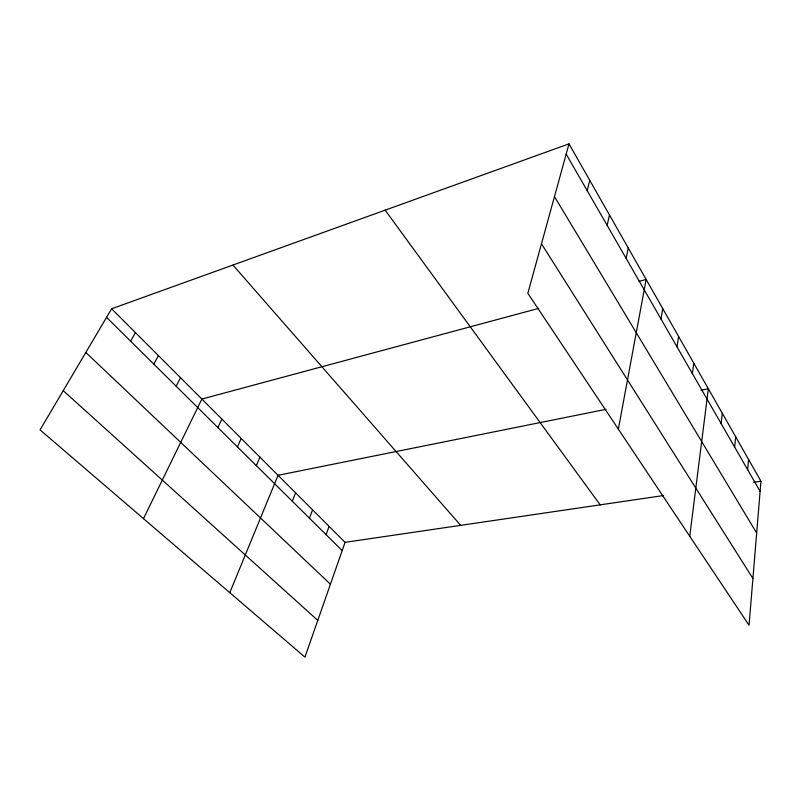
<?xml version="1.0" encoding="UTF-8"?>
<svg xmlns="http://www.w3.org/2000/svg" width="801" height="801" viewBox="0 0 801 801"><rect width="100%" height="100%" fill="white"/><g stroke="black" fill="none" stroke-linecap="round" stroke-linejoin="round"><path stroke-width="1.2" d="M569 143.86L760.95 481.211L749.045 625.261L527.839 293.296L569 143.86L111.639 308.775L40.05 429.877L304.931 657.14L345.071 542.347L663.578 495.529M747.633 469.666L748.575 459.464M734.647 447.088L735.698 436.835M721.12 423.579L722.302 413.286M689.731 536.249L708.344 388.745L701.085 390.207M692.344 373.526L693.786 363.173M677.005 346.853L678.597 336.48M660.985 318.978L662.737 308.595M618.352 429.126L646.147 279.449L638.988 281.371M626.132 258.363L628.254 247.99M607.138 225.341L609.471 214.988M587.183 190.628L589.746 180.325M326.067 534.647L329.091 526.357M309.446 518.197L312.6 509.867M292.295 501.226L295.599 492.845M229.797 592.68L278.057 475.293L606.017 409.331M256.32 465.601L259.935 457.161M237.436 446.908L241.221 438.437M217.902 427.574L221.877 419.083M143.489 518.627L201.862 399.058L538.642 308.395M176.16 386.242L180.525 377.702M153.812 364.125L158.398 355.564M130.633 341.176L135.449 332.605M753.561 482.302L760.95 481.211M63.229 390.678L317.777 620.395M85.807 352.47L330.433 584.209M106.563 317.356L342.187 550.607M111.639 308.775L345.071 542.347M232.931 265.041L460.665 525.356M385.161 210.152L600.179 504.85M541.476 243.784L752.91 578.492M554.472 196.595L756.665 533.045M566.177 154.112L760.109 491.373"/></g></svg>
